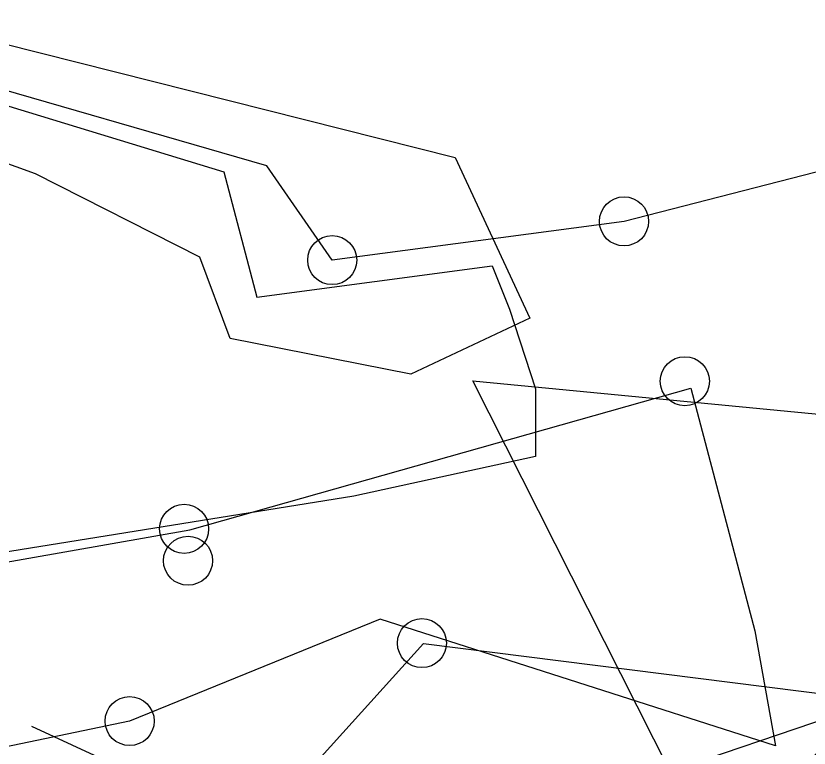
# Model space of a CAD drawing. Extents: x 83 to 1412852, y -76 to 4931706.
# Drawn here: x 1412702.75 to 1412718.93, y 4931567.98 to 4931582.91 of the extents above; entities that cross this region are included whole.
import ezdxf

# ---------------------------------------------------------------- set-up
doc = ezdxf.new("R2010")
doc.units = 0
doc.header["$MEASUREMENT"] = 0
doc.header["$PDMODE"] = 33
doc.header["$PDSIZE"] = 1
doc.layers.get('0').update_dxf_attribs({"color": 1, "linetype": 'CONTINUOUS'})
doc.layers.add('Ground topo-Rev01', color=1, linetype='CONTINUOUS')
doc.layers.add('New scratch layer', color=1, linetype='CONTINUOUS')

msp = doc.modelspace()

# ---------------------------------------------------------------- linework, layer by layer
msp.add_lwpolyline([(1412704.355, 4931567.825), (1412703.073, 4931568.418)])
at = {"layer": 'Ground topo-Rev01', "color": 7}
for p in [(1412715.15, 4931578.72, 57.21), (1412709.2, 4931577.93, 57.97), (1412716.39, 4931575.46, 59.41), (1412706.18, 4931572.45, 58.95), (1412706.26, 4931571.8, 59.11), (1412711.03, 4931570.12, 58.97), (1412705.07, 4931568.53, 59.28)]:
    msp.add_point(p, dxfattribs=at)
at = {"layer": 'New scratch layer', "color": 7, "linetype": 'Continuous', "flags": 128}
for points in [[(1412776.225, 4931589.015), (1412764.43, 4931586.55), (1412755, 4931583.8), (1412739.68, 4931584.96), (1412724.3, 4931581.22), (1412720.26, 4931580.03), (1412715.15, 4931578.72), (1412709.2, 4931577.93), (1412707.868, 4931579.851), (1412694.687, 4931583.663), (1412693.533, 4931584.053), (1412692.818, 4931584.36), (1412692.912, 4931584.793), (1412697.21, 4931584.4), (1412716.552, 4931586.205), (1412727.29, 4931586.7), (1412758, 4931587.58), (1412776.225, 4931589.015)], [(1412693.24, 4931584.688), (1412711.708, 4931580.021), (1412713.233, 4931576.744), (1412710.8, 4931575.604), (1412707.116, 4931576.328), (1412706.498, 4931577.992), (1412703.152, 4931579.688), (1412690.9, 4931584.127), (1412693.24, 4931584.688)], [(1412692.12, 4931584.274), (1412706.993, 4931579.732), (1412707.66, 4931577.175), (1412712.463, 4931577.811), (1412712.816, 4931576.928), (1412713.346, 4931575.304), (1412713.346, 4931573.926), (1412709.638, 4931573.114), (1412701.479, 4931571.807), (1412694.345, 4931570.889), (1412690.636, 4931570.995), (1412685.303, 4931569.264), (1412683.467, 4931571.313), (1412682.513, 4931574.315), (1412680.959, 4931576.575), (1412680.606, 4931579.506), (1412683.114, 4931580.849), (1412687.105, 4931582.261), (1412692.12, 4931584.274)], [(1412692.12, 4931584.274), (1412706.993, 4931579.732), (1412707.66, 4931577.175), (1412712.463, 4931577.811), (1412712.816, 4931576.928), (1412713.346, 4931575.304), (1412713.346, 4931573.926), (1412709.638, 4931573.114), (1412701.479, 4931571.807), (1412694.345, 4931570.889), (1412690.636, 4931570.995), (1412685.303, 4931569.264), (1412683.467, 4931571.313), (1412682.513, 4931574.315), (1412680.959, 4931576.575), (1412680.606, 4931579.506), (1412683.114, 4931580.849), (1412687.105, 4931582.261), (1412692.12, 4931584.274)], [(1412712.07, 4931575.468), (1412726.028, 4931574.123), (1412729.566, 4931573.35), (1412735.43, 4931573.78), (1412748.126, 4931572.39), (1412747.709, 4931570.973), (1412746.896, 4931570.175), (1412738.527, 4931569.467), (1412734.477, 4931568.482), (1412725.55, 4931569.96), (1412722.299, 4931570.396), (1412721.902, 4931569.041), (1412720.16, 4931568.96), (1412719.374, 4931568.614), (1412716.093, 4931567.503), (1412712.07, 4931575.468)], [(1412685.4, 4931570.65), (1412687.1, 4931569.23), (1412692.31, 4931569.97), (1412706.295, 4931572.432), (1412716.511, 4931575.315), (1412717.815, 4931570.368), (1412718.237, 4931568.028), (1412710.18, 4931570.606), (1412705.07, 4931568.53), (1412697.954, 4931567.043), (1412695.334, 4931566.456), (1412693.648, 4931566.583), (1412690.933, 4931565.395), (1412685.685, 4931566.055), (1412683.998, 4931567.338), (1412683.582, 4931568.629), (1412685.4, 4931570.65)], [(1412661.451, 4931553.371), (1412671.43, 4931552.25), (1412680.831, 4931552.515), (1412684.89, 4931554.52), (1412690.96, 4931557.29), (1412699.75, 4931563.42), (1412708.342, 4931567.097), (1412711.064, 4931570.114), (1412720.16, 4931568.96), (1412714.68, 4931563.43), (1412711.663, 4931562.935), (1412700.614, 4931556.309), (1412691.34, 4931552.07), (1412682.865, 4931548.659), (1412672.34, 4931547.94), (1412661.689, 4931549.31), (1412661.451, 4931553.371)]]:
    msp.add_lwpolyline(points, close=True, dxfattribs=at)

doc.saveas('drawing.dxf')
